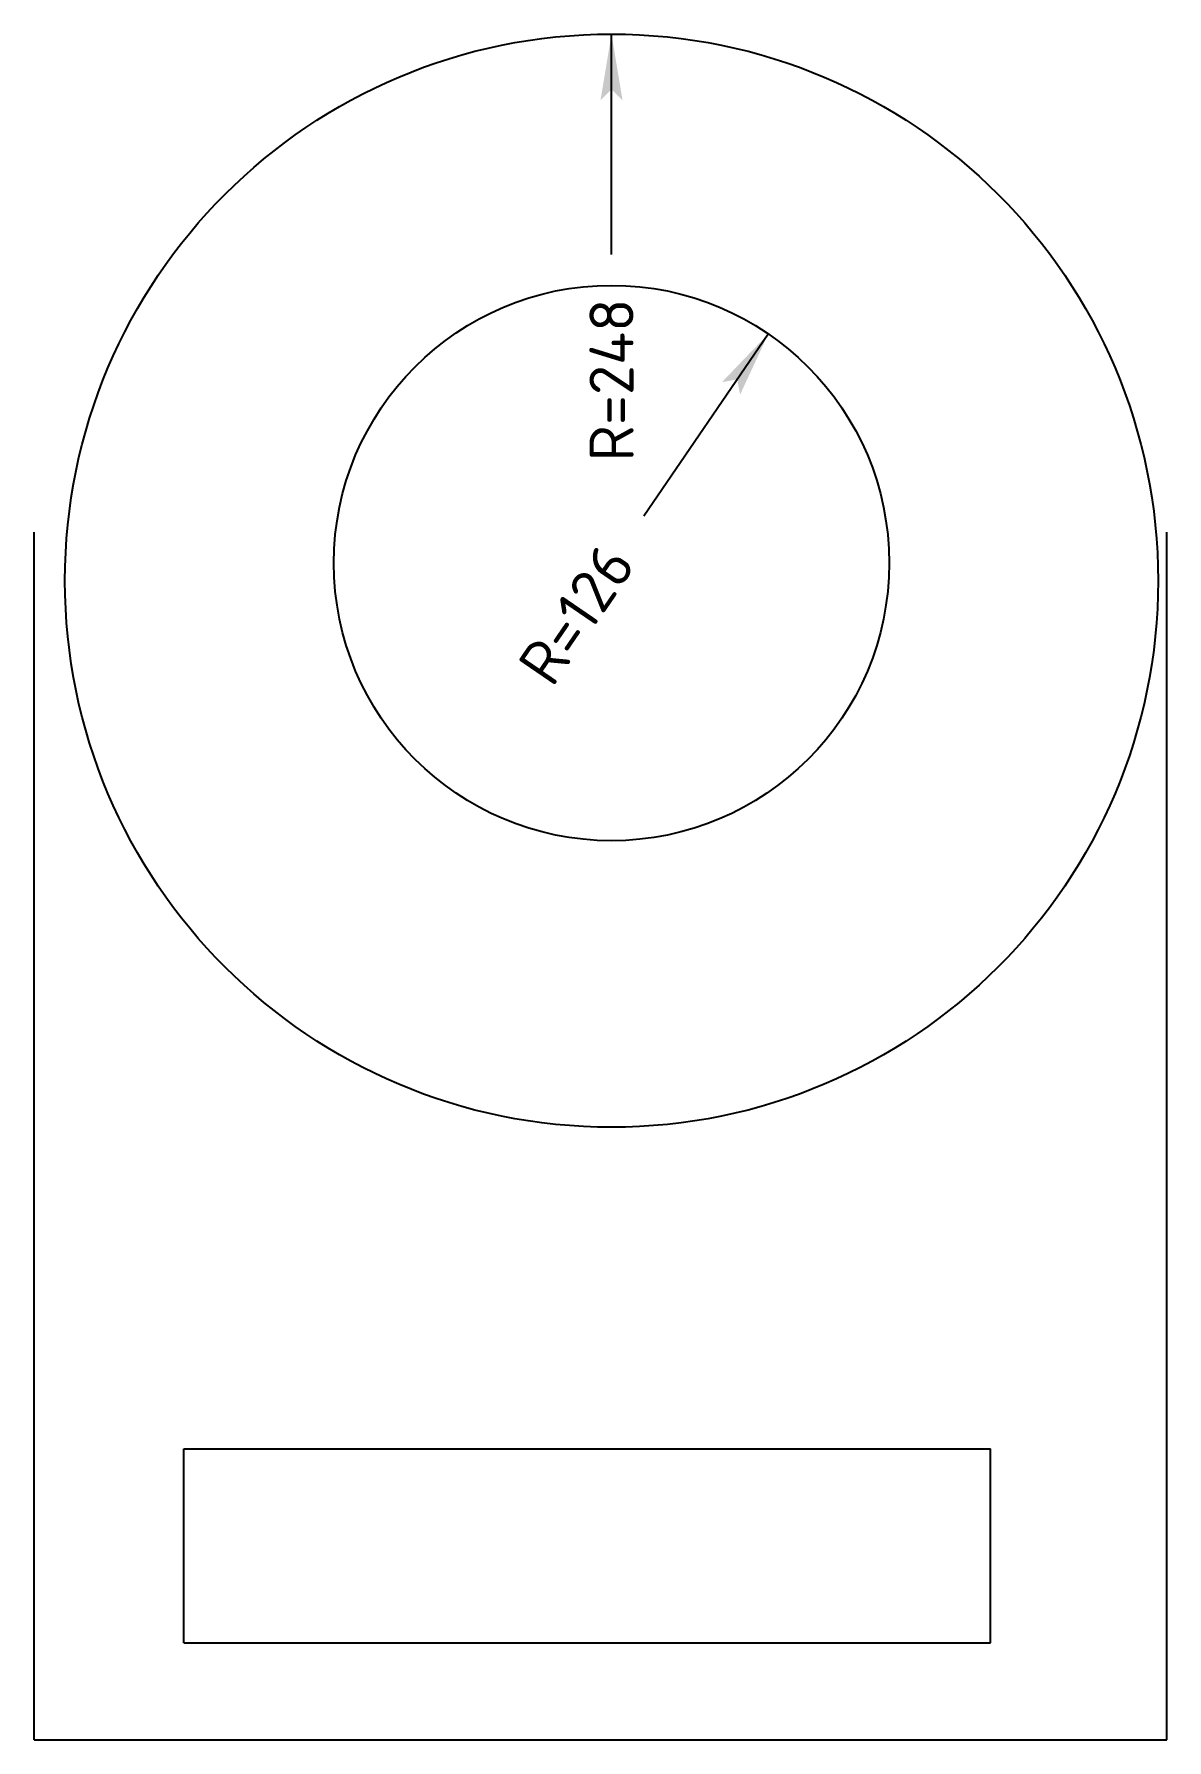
# Model space of a CAD drawing. Extents: x 6.11 to 11.25, y 0.96 to 8.7.
import ezdxf
from ezdxf.enums import TextEntityAlignment as Align

# ---------------------------------------------------------------- set-up
doc = ezdxf.new("R2010")
doc.units = 0
doc.header["$MEASUREMENT"] = 0
doc.layers.get('0').update_dxf_attribs({"linetype": 'CONTINUOUS'})
doc.layers.add('DIMENSIONS', color=1, linetype='CONTINUOUS')
doc.styles.add('ISOCPEUR', font='isocpeur.ttf')

# ---------------------------------------------------------------- blocks, each defined once
blk = doc.blocks.new('DIMTICK_RADIUS')
at = {"color": 7}
blk.add_solid([(0, 0), (0.3, 0.05), (0.3, -0.05), (0.25, 0)], dxfattribs=at)

msp = doc.modelspace()

# ---------------------------------------------------------------- linework, layer by layer
at = {"color": 3}
for p, q in [((6.1106, 0.9552), (6.1106, 6.4352)), ((11.2506, 0.9552), (11.2506, 6.4352)), ((11.2506, 5.9952), (11.2506, 6.4352)), ((6.1106, 0.9552), (6.1106, 5.4752)), ((11.2506, 0.9552), (11.2506, 5.4752)), ((6.7906, 2.2752), (10.4506, 2.2752)), ((6.7906, 1.3952), (6.7906, 2.2752)), ((10.4506, 1.3952), (10.4506, 2.2752)), ((6.7906, 1.3952), (10.4506, 1.3952)), ((6.1106, 0.9552), (11.2506, 0.9552))]:
    msp.add_line(p, q, dxfattribs=at)
for centre, radius in [((8.7306, 6.2152), 2.48), ((8.7306, 6.2952), 1.26)]:
    msp.add_circle(centre, radius, dxfattribs=at)
at = {"layer": 'DIMENSIONS', "color": 7}
for p, q in [((8.7306, 7.6952), (8.7306, 8.6952)), ((8.7306, 7.6952), (8.7306, 8.6952)), ((8.8774, 6.5098), (9.4421, 7.3351))]:
    msp.add_line(p, q, dxfattribs=at)

# ---------------------------------------------------------------- block references
at = {"layer": 'DIMENSIONS'}
for p, rotation in [((8.7306, 8.6952), 270), ((8.7306, 8.6952), 270), ((9.4421, 7.3351), 235.6225322921506)]:
    msp.add_blockref('DIMTICK_RADIUS', p, dxfattribs=dict(at, rotation=rotation))

# ---------------------------------------------------------------- texts
at = {"layer": 'DIMENSIONS', "color": 7, "style": 'ISOCPEUR'}
for s, rotation, p in [('R=248', 90, (8.7306, 7.4952)), ('R=248', 90, (8.7306, 7.4952)), ('R=126', 55.62253, (8.7645, 6.3447))]:
    msp.add_text(s, height=0.2, rotation=rotation, dxfattribs=at).set_placement(p, align=Align.MIDDLE_RIGHT)

doc.saveas('drawing.dxf')
